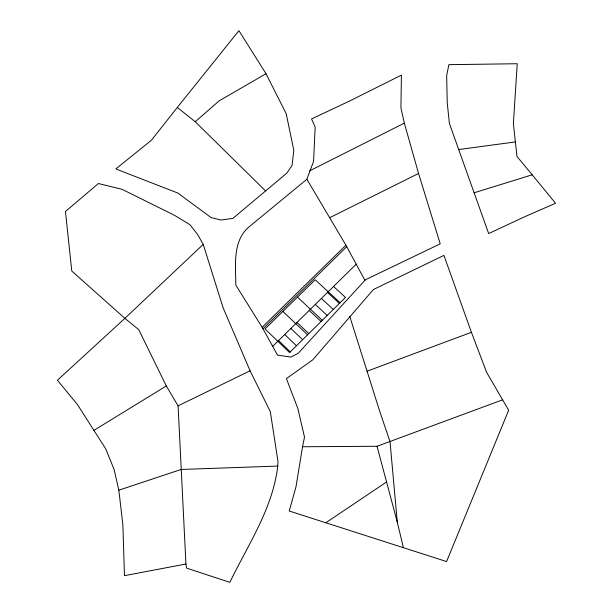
<?xml version="1.0" encoding="UTF-8"?>
<svg xmlns="http://www.w3.org/2000/svg" width="613" height="613" viewBox="0 0 613 613"><rect width="100%" height="100%" fill="white"/><g stroke="black" fill="none" stroke-linecap="round" stroke-linejoin="round"><path stroke-width="0.92" d="M277.766 466.087L278.003 461.597L270.31 411.66L250.081 370.788L223.109 307.78L203.225 244.388L197.57 234.442L189.953 224.703L174.613 215.355L122.125 189.348L98.394 183.517L65.461 211.47L71.775 271.03L124.868 318.354L138.707 329.595L166.307 385.968L178.084 405.86L185.938 564.014L186.582 568.105L229.844 582.35C248.035 544.75 272.793 508.522 277.766 466.087L181.203 469.451L118.838 490.185L122.884 524.927L124.462 575.668L185.938 564.014M302.538 446.747L295.972 486.875L289.229 511.012L446.586 561.569L508.652 410.227L486.599 372.298L471.42 332.307L443.935 255.391L373.378 289.535L312.875 359.754L286.401 378.604L297.803 408.342L304.5 437.1L302.538 446.747L377.041 446.279L502.622 399.822M306.875 179.264L345.931 245.2L364.934 280.31L298.156 353.341L290.884 357.088L277.513 355.134L262.142 327.265L235.829 285.129C235.806 265.506 232.151 241.43 248.855 227.04L306.875 179.264L313.588 161.311L315.159 127.014L311.527 118.937L349.165 101.229L401.415 75.131L400.917 107.85L404.35 123.136L418.549 173.471L440.226 243.836L364.804 280.072M177.318 107.444L151.434 140.216L115.826 168.943L177.824 193.041L211.209 217.669L220.994 220.013L232.863 218.397L286.83 173.134L292.041 165.487L293.811 150.3L286.202 113.689L266.004 73.706L238.924 30.65L177.318 107.444L195.233 121.719L265.467 190.835M272.662 346.345L356.207 264.195M262.142 327.265L345.931 245.2M262.969 328.767L346.736 246.694M203.225 244.388L124.868 318.354L57.43 380.244L77.491 404.626L105.62 448.655L114.095 469.428L118.838 490.185M195.233 121.719L219.086 100.907L266.004 73.706M325.809 522.774L386.565 481.971M93.95 430.334L166.307 385.968M404.35 123.136L309.619 170.866M329.618 217.738L418.549 173.471M178.084 405.86L250.081 370.788M367.049 371.21L471.42 332.307M474.094 192.796L532.199 174.82L555.57 203.255L525.012 216.596L488.668 233.568L449.39 123.443L447.237 102.777L446.662 75.621L448.862 64.672L517.234 63.729L513.38 123.611L516.981 156.461L532.199 174.82M458.922 149.511L515.334 141.94M333.541 286.486L345.502 297.42L289.566 352.582L265.015 328.928L315.174 279.773L340.138 302.707M327.472 292.455L339.41 303.427M321.388 298.431L333.303 309.442M315.304 304.416L327.189 315.473M297.474 297.121L322.292 320.308M309.205 310.416L321.066 321.511M296.976 322.438L308.799 333.618M282.869 311.435L307.565 334.836M290.846 328.461L302.646 339.686M284.708 334.499L296.477 345.77M278.563 340.544L290.309 351.854M349.778 316.446L379.409 410.365L390.029 441.682L397.285 522.153L403.408 547.723M377.041 446.279L397.285 522.153"/></g></svg>
